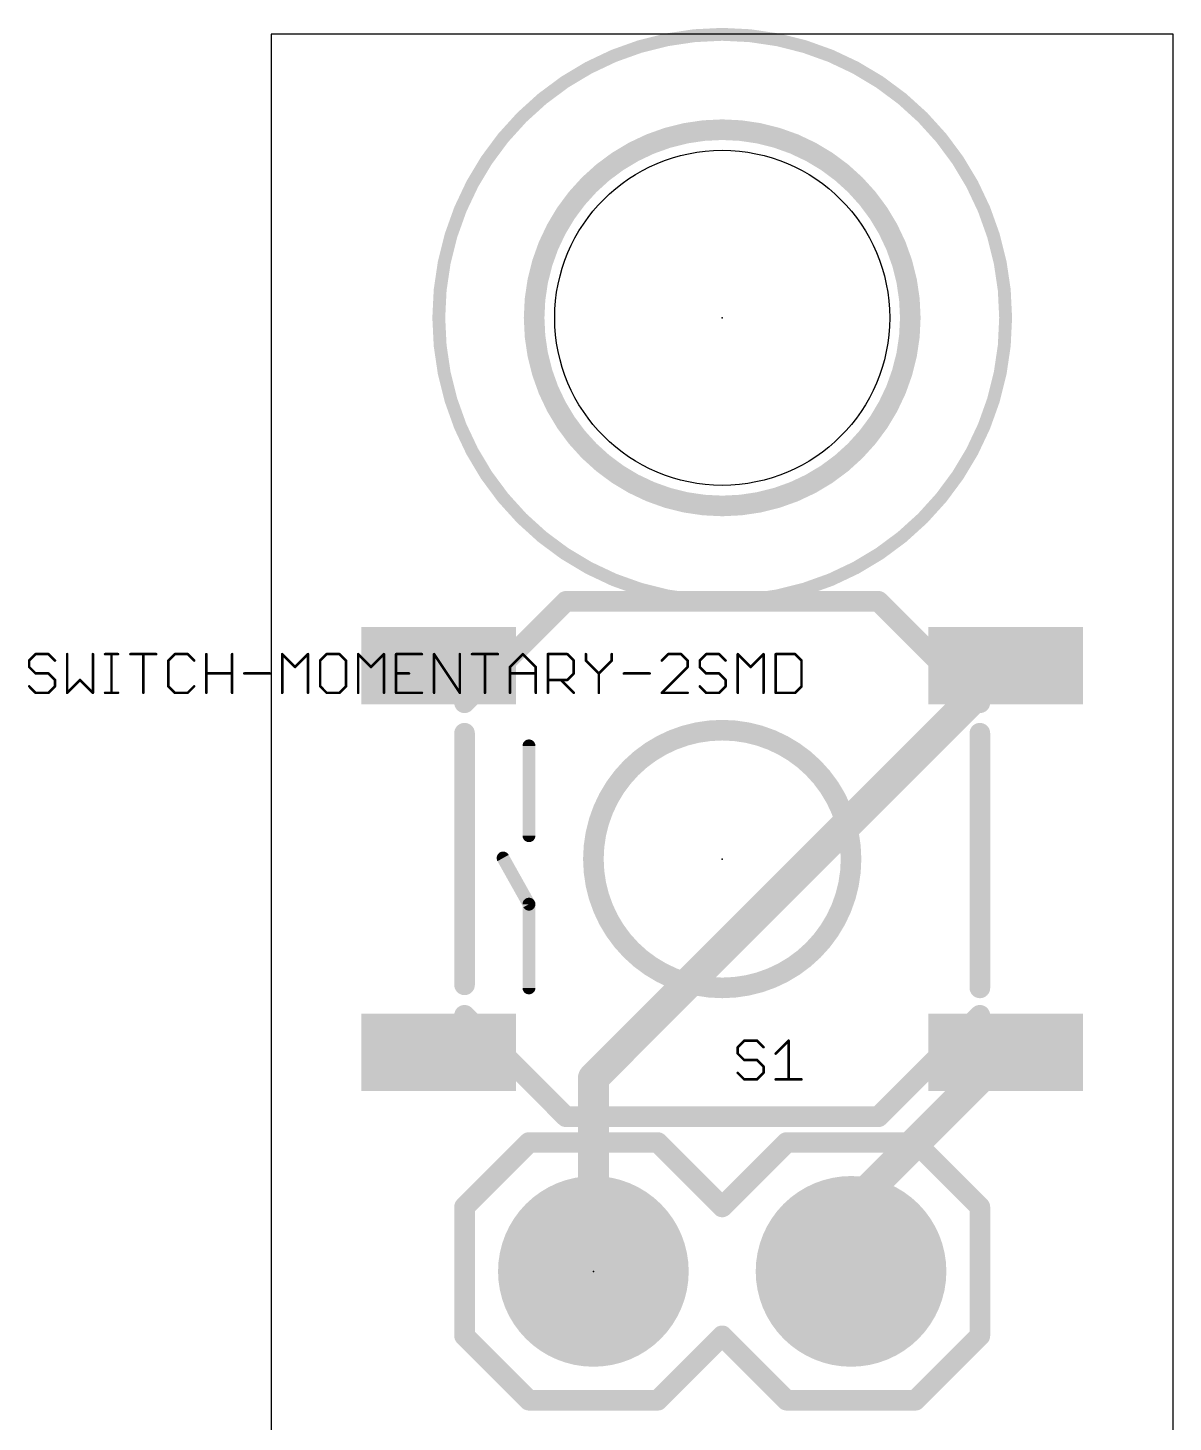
# Model space of a CAD drawing. Extents: x -2.4 to 11.2, y 0 to 25.5.
# Drawn here: x -2.4 to 8.89, y 11.72 to 25.46 of the extents above; entities that cross this region are included whole.
import ezdxf

# ---------------------------------------------------------------- set-up
doc = ezdxf.new("R2010")
doc.units = 0
for name, color, linetype in [('1', 22, 'CONTINUOUS'), ('17', 82, 'CONTINUOUS'), ('20', 7, 'CONTINUOUS'), ('21', 253, 'CONTINUOUS'), ('23', 7, 'CONTINUOUS'), ('25', 253, 'CONTINUOUS'), ('27', 253, 'CONTINUOUS'), ('39', 22, 'CONTINUOUS'), ('41', 22, 'CONTINUOUS'), ('42', 175, 'CONTINUOUS'), ('51', 253, 'CONTINUOUS')]:
    doc.layers.add(name, color=color, linetype=linetype)

# ---------------------------------------------------------------- blocks, each defined once
blk = doc.blocks.new('RECT')
blk.add_solid([(-0.5, -0.5), (0.5, -0.5), (-0.5, 0.5), (0.5, 0.5)])
blk = doc.blocks.new('ROUNDP')
at = {"const_width": 0.5}
blk.add_lwpolyline([(0, -0.25, 1), (0, 0.25, 1), (0, -0.25)], format="xyb", dxfattribs=at)

msp = doc.modelspace()

# ---------------------------------------------------------------- linework, layer by layer
at = {"layer": '1', "const_width": 0.3048}
for points in [[(3.175, 15.113), (7.239, 19.177)], [(5.715, 13.843), (7.239, 15.367)], [(3.175, 13.208), (3.175, 15.113)], [(5.715, 13.208), (5.715, 13.843)]]:
    msp.add_lwpolyline(points, dxfattribs=at)
at = {"layer": '1', "const_width": 0.1524}
for points in [[(7.2929, 19.1231, 1), (7.1851, 19.2309)], [(7.2929, 15.3131, 1), (7.1851, 15.4209)], [(3.2512, 15.113, 1), (3.0988, 15.113)], [(3.1211, 15.1669, 1), (3.2289, 15.0591)], [(5.7912, 13.843, 1), (5.6388, 13.843)], [(5.6611, 13.8969, 1), (5.7689, 13.7891)], [(3.0988, 13.208, 1), (3.2512, 13.208)], [(5.6388, 13.208, 1), (5.7912, 13.208)]]:
    msp.add_lwpolyline(points, format="xyb", dxfattribs=at)
at = {"layer": '20'}
for p, q in [((8.89, 25.4), (0, 25.4)), ((0, 25.4), (0, 0)), ((8.89, 0), (8.89, 25.4))]:
    msp.add_line(p, q, dxfattribs=at)
msp.add_circle((4.445, 22.606), 1.651, dxfattribs=at)
at = {"layer": '21', "const_width": 0.2032}
for points in [[(2.905, 19.812), (5.985, 19.812)], [(1.905, 16.032), (1.905, 18.512)], [(6.985, 18.512), (6.985, 16.002)], [(5.985, 14.732), (2.905, 14.732)], [(2.54, 14.478), (1.905, 13.843)], [(2.54, 14.478), (3.81, 14.478)], [(3.81, 14.478), (4.445, 13.843)], [(4.445, 13.843), (5.08, 14.478)], [(5.08, 14.478), (6.35, 14.478)], [(6.35, 14.478), (6.985, 13.843)], [(1.905, 13.843), (1.905, 12.573)], [(6.985, 13.843), (6.985, 12.573)], [(1.905, 12.573), (2.54, 11.938)], [(4.445, 12.573), (3.81, 11.938)], [(5.08, 11.938), (4.445, 12.573)], [(6.985, 12.573), (6.35, 11.938)], [(3.81, 11.938), (2.54, 11.938)], [(6.35, 11.938), (5.08, 11.938)]]:
    msp.add_lwpolyline(points, dxfattribs=at)
at = {"layer": '21'}
for points, const_width in [([(2.905, 19.8628, 1), (2.905, 19.7612)], 0.1016), ([(5.985, 19.7612, 1), (5.985, 19.8628)], 0.1016), ([(1.9558, 18.512, 1), (1.8542, 18.512)], 0.1016), ([(4.445, 16.002, 1), (4.445, 18.542, 1), (4.445, 16.002)], 0.2032), ([(7.0358, 18.512, 1), (6.9342, 18.512)], 0.1016), ([(1.8542, 16.032, 1), (1.9558, 16.032)], 0.1016), ([(6.9342, 16.002, 1), (7.0358, 16.002)], 0.1016), ([(2.905, 14.7828, 1), (2.905, 14.6812)], 0.1016), ([(5.985, 14.6812, 1), (5.985, 14.7828)], 0.1016), ([(2.54, 14.5288, 1), (2.54, 14.4272)], 0.1016), ([(2.5759, 14.4421, 1), (2.5041, 14.5139)], 0.1016), ([(3.8459, 14.5139, 1), (3.7741, 14.4421)], 0.1016), ([(3.81, 14.4272, 1), (3.81, 14.5288)], 0.1016), ([(5.08, 14.5288, 1), (5.08, 14.4272)], 0.1016), ([(5.1159, 14.4421, 1), (5.0441, 14.5139)], 0.1016), ([(6.3859, 14.5139, 1), (6.3141, 14.4421)], 0.1016), ([(6.35, 14.4272, 1), (6.35, 14.5288)], 0.1016), ([(1.9558, 13.843, 1), (1.8542, 13.843)], 0.1016), ([(1.8691, 13.8789, 1), (1.9409, 13.8071)], 0.1016), ([(4.4091, 13.8789, 1), (4.4809, 13.8071)], 0.1016), ([(4.4091, 13.8071, 1), (4.4809, 13.8789)], 0.1016), ([(7.0358, 13.843, 1), (6.9342, 13.843)], 0.1016), ([(6.9491, 13.8071, 1), (7.0209, 13.8789)], 0.1016), ([(1.9409, 12.6089, 1), (1.8691, 12.5371)], 0.1016), ([(4.4809, 12.6089, 1), (4.4091, 12.5371)], 0.1016), ([(4.4809, 12.5371, 1), (4.4091, 12.6089)], 0.1016), ([(7.0209, 12.5371, 1), (6.9491, 12.6089)], 0.1016), ([(1.8542, 12.573, 1), (1.9558, 12.573)], 0.1016), ([(6.9342, 12.573, 1), (7.0358, 12.573)], 0.1016), ([(2.54, 11.9888, 1), (2.54, 11.8872)], 0.1016), ([(2.5041, 11.9021, 1), (2.5759, 11.9739)], 0.1016), ([(3.7741, 11.9739, 1), (3.8459, 11.9021)], 0.1016), ([(3.81, 11.8872, 1), (3.81, 11.9888)], 0.1016), ([(5.08, 11.9888, 1), (5.08, 11.8872)], 0.1016), ([(5.0441, 11.9021, 1), (5.1159, 11.9739)], 0.1016), ([(6.3141, 11.9739, 1), (6.3859, 11.9021)], 0.1016), ([(6.35, 11.8872, 1), (6.35, 11.9888)], 0.1016)]:
    msp.add_lwpolyline(points, format="xyb", dxfattribs=dict(at, const_width=const_width))
at = {"layer": '23'}
for p in [(4.445, 22.606), (4.445, 17.272), (3.175, 13.208)]:
    msp.add_point(p, dxfattribs=at)
at = {"layer": '25', "const_width": 0.0254}
for points in [[(4.6618, 15.4816), (4.5983, 15.4181)], [(4.5983, 15.4181), (4.5983, 15.3545)], [(4.7889, 15.4816), (4.6618, 15.4816)], [(4.8525, 15.4181), (4.7889, 15.4816)], [(4.9725, 15.3545), (5.0996, 15.4816)], [(5.0996, 15.4816), (5.0996, 15.1003)], [(4.5983, 15.3545), (4.6618, 15.291)], [(4.6618, 15.291), (4.7889, 15.291)], [(4.7889, 15.291), (4.8525, 15.2274)], [(4.6618, 15.1003), (4.5983, 15.1639)], [(4.8525, 15.1639), (4.7889, 15.1003)], [(4.8525, 15.2274), (4.8525, 15.1639)], [(4.7889, 15.1003), (4.6618, 15.1003)], [(4.9725, 15.1003), (5.2267, 15.1003)]]:
    msp.add_lwpolyline(points, dxfattribs=at)
at = {"layer": '25', "const_width": 0.0127}
for points in [[(4.6046, 15.4181, 1), (4.5919, 15.4181)], [(4.5938, 15.4226, 1), (4.6028, 15.4136)], [(4.6618, 15.488, 1), (4.6618, 15.4753)], [(4.6663, 15.4771, 1), (4.6573, 15.4861)], [(4.7934, 15.4861, 1), (4.7845, 15.4771)], [(4.7889, 15.4753, 1), (4.7889, 15.488)], [(4.848, 15.4136, 1), (4.857, 15.4226)], [(5.1059, 15.4816, 1), (5.0932, 15.4816)], [(5.1041, 15.4771, 1), (5.0951, 15.4861)], [(4.6028, 15.359, 1), (4.5938, 15.35)], [(4.5919, 15.3545, 1), (4.6046, 15.3545)], [(4.6618, 15.2973, 1), (4.6618, 15.2846)], [(4.6573, 15.2865, 1), (4.6663, 15.2955)], [(4.7934, 15.2955, 1), (4.7845, 15.2865)], [(4.7889, 15.2846, 1), (4.7889, 15.2973)], [(4.968, 15.359, 1), (4.977, 15.35)], [(4.6028, 15.1683, 1), (4.5938, 15.1594)], [(4.8589, 15.2274, 1), (4.8461, 15.2274)], [(4.8461, 15.1639, 1), (4.8589, 15.1639)], [(4.848, 15.2229, 1), (4.857, 15.2319)], [(4.857, 15.1594, 1), (4.848, 15.1683)], [(4.6618, 15.1067, 1), (4.6618, 15.094)], [(4.6573, 15.0958, 1), (4.6663, 15.1048)], [(4.7845, 15.1048, 1), (4.7934, 15.0958)], [(4.7889, 15.094, 1), (4.7889, 15.1067)], [(4.9725, 15.1067, 1), (4.9725, 15.094)], [(5.0932, 15.1003, 1), (5.1059, 15.1003)], [(5.2267, 15.094, 1), (5.2267, 15.1067)]]:
    msp.add_lwpolyline(points, format="xyb", dxfattribs=at)
at = {"layer": '27', "const_width": 0.0254}
for points in [[(-2.3234, 19.2916), (-2.3869, 19.2281)], [(-2.3869, 19.2281), (-2.3869, 19.1645)], [(-2.1963, 19.2916), (-2.3234, 19.2916)], [(-2.1327, 19.2281), (-2.1963, 19.2916)], [(-2.0127, 19.2916), (-2.0127, 18.9103)], [(-1.7585, 18.9103), (-1.7585, 19.2916)], [(-1.6385, 19.2916), (-1.5114, 19.2916)], [(-1.575, 18.9103), (-1.575, 19.2916)], [(-1.389, 19.2916), (-1.1348, 19.2916)], [(-1.2619, 18.9103), (-1.2619, 19.2916)], [(-0.9513, 19.2916), (-1.0148, 19.2281)], [(-1.0148, 19.2281), (-1.0148, 18.9739)], [(-0.8242, 19.2916), (-0.9513, 19.2916)], [(-0.7606, 19.2281), (-0.8242, 19.2916)], [(-0.6406, 18.9103), (-0.6406, 19.2916)], [(-0.3864, 19.2916), (-0.3864, 18.9103)], [(0.1078, 18.9103), (0.1078, 19.2916)], [(0.1078, 19.2916), (0.2349, 19.1645)], [(0.2349, 19.1645), (0.362, 19.2916)], [(0.362, 19.2916), (0.362, 18.9103)], [(0.5455, 19.2916), (0.482, 19.2281)], [(0.482, 19.2281), (0.482, 18.9739)], [(0.6727, 19.2916), (0.5455, 19.2916)], [(0.7362, 19.2281), (0.6727, 19.2916)], [(0.7362, 18.9739), (0.7362, 19.2281)], [(0.8562, 18.9103), (0.8562, 19.2916)], [(0.8562, 19.2916), (0.9833, 19.1645)], [(0.9833, 19.1645), (1.1104, 19.2916)], [(1.1104, 19.2916), (1.1104, 18.9103)], [(1.4846, 19.2916), (1.2304, 19.2916)], [(1.2304, 19.2916), (1.2304, 18.9103)], [(1.6046, 18.9103), (1.6046, 19.2916)], [(1.6046, 19.2916), (1.8588, 18.9103)], [(1.8588, 18.9103), (1.8588, 19.2916)], [(1.9788, 19.2916), (2.233, 19.2916)], [(2.1059, 18.9103), (2.1059, 19.2916)], [(2.353, 19.1645), (2.4801, 19.2916)], [(2.4801, 19.2916), (2.6072, 19.1645)], [(2.7272, 18.9103), (2.7272, 19.2916)], [(2.7272, 19.2916), (2.9179, 19.2916)], [(2.9179, 19.2916), (2.9814, 19.2281)], [(2.9814, 19.2281), (2.9814, 19.101)], [(3.1014, 19.2916), (3.1014, 19.2281)], [(3.1014, 19.2281), (3.2285, 19.101)], [(3.2285, 19.101), (3.3556, 19.2281)], [(3.3556, 19.2281), (3.3556, 19.2916)], [(3.9134, 19.2916), (3.8498, 19.2281)], [(4.0405, 19.2916), (3.9134, 19.2916)], [(4.1041, 19.2281), (4.0405, 19.2916)], [(4.1041, 19.1645), (4.1041, 19.2281)], [(4.2876, 19.2916), (4.2241, 19.2281)], [(4.2241, 19.2281), (4.2241, 19.1645)], [(4.4147, 19.2916), (4.2876, 19.2916)], [(4.4783, 19.2281), (4.4147, 19.2916)], [(4.5983, 18.9103), (4.5983, 19.2916)], [(4.5983, 19.2916), (4.7254, 19.1645)], [(4.7254, 19.1645), (4.8525, 19.2916)], [(4.8525, 19.2916), (4.8525, 18.9103)], [(4.9725, 19.2916), (4.9725, 18.9103)], [(5.1631, 19.2916), (4.9725, 19.2916)], [(5.2267, 19.2281), (5.1631, 19.2916)], [(5.2267, 18.9739), (5.2267, 19.2281)], [(-2.3869, 19.1645), (-2.3234, 19.101)], [(-2.3234, 19.101), (-2.1963, 19.101)], [(-2.1963, 19.101), (-2.1327, 19.0374)], [(-0.6406, 19.101), (-0.3864, 19.101)], [(-0.2664, 19.101), (-0.0122, 19.101)], [(1.2304, 19.101), (1.3575, 19.101)], [(2.353, 18.9103), (2.353, 19.1645)], [(2.353, 19.101), (2.6072, 19.101)], [(2.6072, 19.1645), (2.6072, 18.9103)], [(2.9814, 19.101), (2.9179, 19.0374)], [(3.2285, 19.101), (3.2285, 18.9103)], [(3.4756, 19.101), (3.7299, 19.101)], [(3.8498, 18.9103), (4.1041, 19.1645)], [(4.2241, 19.1645), (4.2876, 19.101)], [(4.2876, 19.101), (4.4147, 19.101)], [(4.4147, 19.101), (4.4783, 19.0374)], [(-2.3234, 18.9103), (-2.3869, 18.9739)], [(-2.1327, 18.9739), (-2.1963, 18.9103)], [(-2.1327, 19.0374), (-2.1327, 18.9739)], [(-2.0127, 18.9103), (-1.8856, 19.0374)], [(-1.8856, 19.0374), (-1.7585, 18.9103)], [(-1.0148, 18.9739), (-0.9513, 18.9103)], [(-0.8242, 18.9103), (-0.7606, 18.9739)], [(0.482, 18.9739), (0.5455, 18.9103)], [(0.6727, 18.9103), (0.7362, 18.9739)], [(2.9179, 19.0374), (2.7272, 19.0374)], [(2.8543, 19.0374), (2.9814, 18.9103)], [(4.2876, 18.9103), (4.2241, 18.9739)], [(4.4783, 18.9739), (4.4147, 18.9103)], [(4.4783, 19.0374), (4.4783, 18.9739)], [(5.1631, 18.9103), (5.2267, 18.9739)], [(-2.1963, 18.9103), (-2.3234, 18.9103)], [(-1.6385, 18.9103), (-1.5114, 18.9103)], [(-0.9513, 18.9103), (-0.8242, 18.9103)], [(0.5455, 18.9103), (0.6727, 18.9103)], [(1.2304, 18.9103), (1.4846, 18.9103)], [(4.1041, 18.9103), (3.8498, 18.9103)], [(4.4147, 18.9103), (4.2876, 18.9103)], [(4.9725, 18.9103), (5.1631, 18.9103)]]:
    msp.add_lwpolyline(points, dxfattribs=at)
at = {"layer": '27', "const_width": 0.0127}
for points in [[(-2.3806, 19.2281, 1), (-2.3933, 19.2281)], [(-2.3914, 19.2326, 1), (-2.3824, 19.2236)], [(-2.3234, 19.298, 1), (-2.3234, 19.2853)], [(-2.3189, 19.2871, 1), (-2.3279, 19.2961)], [(-2.1918, 19.2961, 1), (-2.2008, 19.2871)], [(-2.1963, 19.2853, 1), (-2.1963, 19.298)], [(-2.1372, 19.2236, 1), (-2.1282, 19.2326)], [(-2.0064, 19.2916, 1), (-2.0191, 19.2916)], [(-1.7522, 19.2916, 1), (-1.7649, 19.2916)], [(-1.6385, 19.298, 1), (-1.6385, 19.2853)], [(-1.5686, 19.2916, 1), (-1.5813, 19.2916)], [(-1.5114, 19.2853, 1), (-1.5114, 19.298)], [(-1.389, 19.298, 1), (-1.389, 19.2853)], [(-1.2556, 19.2916, 1), (-1.2683, 19.2916)], [(-1.1348, 19.2853, 1), (-1.1348, 19.298)], [(-1.0085, 19.2281, 1), (-1.0212, 19.2281)], [(-1.0193, 19.2326, 1), (-1.0103, 19.2236)], [(-0.9513, 19.298, 1), (-0.9513, 19.2853)], [(-0.9468, 19.2871, 1), (-0.9558, 19.2961)], [(-0.8197, 19.2961, 1), (-0.8287, 19.2871)], [(-0.8242, 19.2853, 1), (-0.8242, 19.298)], [(-0.7651, 19.2236, 1), (-0.7561, 19.2326)], [(-0.6343, 19.2916, 1), (-0.647, 19.2916)], [(-0.3801, 19.2916, 1), (-0.3928, 19.2916)], [(0.1141, 19.2916, 1), (0.1014, 19.2916)], [(0.1123, 19.2961, 1), (0.1033, 19.2871)], [(0.3683, 19.2916, 1), (0.3556, 19.2916)], [(0.3665, 19.2871, 1), (0.3575, 19.2961)], [(0.4883, 19.2281, 1), (0.4756, 19.2281)], [(0.4775, 19.2326, 1), (0.4865, 19.2236)], [(0.5455, 19.298, 1), (0.5455, 19.2853)], [(0.55, 19.2871, 1), (0.5411, 19.2961)], [(0.6771, 19.2961, 1), (0.6682, 19.2871)], [(0.6727, 19.2853, 1), (0.6727, 19.298)], [(0.7426, 19.2281, 1), (0.7299, 19.2281)], [(0.7317, 19.2236, 1), (0.7407, 19.2326)], [(0.8625, 19.2916, 1), (0.8498, 19.2916)], [(0.8607, 19.2961, 1), (0.8517, 19.2871)], [(1.1168, 19.2916, 1), (1.1041, 19.2916)], [(1.1149, 19.2871, 1), (1.1059, 19.2961)], [(1.2304, 19.298, 1), (1.2304, 19.2853)], [(1.2368, 19.2916, 1), (1.2241, 19.2916)], [(1.4846, 19.2853, 1), (1.4846, 19.298)], [(1.611, 19.2916, 1), (1.5983, 19.2916)], [(1.6099, 19.2951, 1), (1.5993, 19.2881)], [(1.8652, 19.2916, 1), (1.8525, 19.2916)], [(1.9788, 19.298, 1), (1.9788, 19.2853)], [(2.1123, 19.2916, 1), (2.0996, 19.2916)], [(2.233, 19.2853, 1), (2.233, 19.298)], [(2.4846, 19.2961, 1), (2.4756, 19.2871)], [(2.4846, 19.2871, 1), (2.4756, 19.2961)], [(2.7336, 19.2916, 1), (2.7209, 19.2916)], [(2.7272, 19.298, 1), (2.7272, 19.2853)], [(2.9224, 19.2961, 1), (2.9134, 19.2871)], [(2.9179, 19.2853, 1), (2.9179, 19.298)], [(2.9878, 19.2281, 1), (2.9751, 19.2281)], [(2.977, 19.2236, 1), (2.9859, 19.2326)], [(3.1078, 19.2916, 1), (3.0951, 19.2916)], [(3.1059, 19.2326, 1), (3.0969, 19.2236)], [(3.362, 19.2916, 1), (3.3493, 19.2916)], [(3.3601, 19.2236, 1), (3.3512, 19.2326)], [(3.8454, 19.2326, 1), (3.8543, 19.2236)], [(3.9134, 19.298, 1), (3.9134, 19.2853)], [(3.9179, 19.2871, 1), (3.9089, 19.2961)], [(4.045, 19.2961, 1), (4.036, 19.2871)], [(4.0405, 19.2853, 1), (4.0405, 19.298)], [(4.1104, 19.2281, 1), (4.0977, 19.2281)], [(4.0996, 19.2236, 1), (4.1085, 19.2326)], [(4.2304, 19.2281, 1), (4.2177, 19.2281)], [(4.2196, 19.2326, 1), (4.2285, 19.2236)], [(4.2876, 19.298, 1), (4.2876, 19.2853)], [(4.2921, 19.2871, 1), (4.2831, 19.2961)], [(4.4192, 19.2961, 1), (4.4102, 19.2871)], [(4.4147, 19.2853, 1), (4.4147, 19.298)], [(4.4738, 19.2236, 1), (4.4828, 19.2326)], [(4.6046, 19.2916, 1), (4.5919, 19.2916)], [(4.6027, 19.2961, 1), (4.5938, 19.2871)], [(4.8588, 19.2916, 1), (4.8461, 19.2916)], [(4.857, 19.2871, 1), (4.848, 19.2961)], [(4.9788, 19.2916, 1), (4.9661, 19.2916)], [(4.9725, 19.298, 1), (4.9725, 19.2853)], [(5.1676, 19.2961, 1), (5.1586, 19.2871)], [(5.1631, 19.2853, 1), (5.1631, 19.298)], [(5.233, 19.2281, 1), (5.2203, 19.2281)], [(5.2222, 19.2236, 1), (5.2312, 19.2326)], [(-2.3824, 19.169, 1), (-2.3914, 19.16)], [(-2.3933, 19.1645, 1), (-2.3806, 19.1645)], [(-2.3234, 19.1073, 1), (-2.3234, 19.0946)], [(-2.3279, 19.0965, 1), (-2.3189, 19.1055)], [(-2.1918, 19.1055, 1), (-2.2008, 19.0965)], [(-2.1963, 19.0946, 1), (-2.1963, 19.1073)], [(-0.6406, 19.1073, 1), (-0.6406, 19.0946)], [(-0.3864, 19.0946, 1), (-0.3864, 19.1073)], [(-0.2664, 19.1073, 1), (-0.2664, 19.0946)], [(-0.0122, 19.0946, 1), (-0.0122, 19.1073)], [(0.2304, 19.169, 1), (0.2394, 19.16)], [(0.2304, 19.16, 1), (0.2394, 19.169)], [(0.9788, 19.169, 1), (0.9878, 19.16)], [(0.9788, 19.16, 1), (0.9878, 19.169)], [(1.2304, 19.1073, 1), (1.2304, 19.0946)], [(1.3575, 19.0946, 1), (1.3575, 19.1073)], [(2.3594, 19.1645, 1), (2.3467, 19.1645)], [(2.3485, 19.169, 1), (2.3575, 19.16)], [(2.353, 19.1073, 1), (2.353, 19.0946)], [(2.6136, 19.1645, 1), (2.6009, 19.1645)], [(2.6027, 19.16, 1), (2.6117, 19.169)], [(2.6072, 19.0946, 1), (2.6072, 19.1073)], [(2.9751, 19.101, 1), (2.9878, 19.101)], [(2.9859, 19.0965, 1), (2.977, 19.1055)], [(3.0951, 19.2281, 1), (3.1078, 19.2281)], [(3.224, 19.1055, 1), (3.233, 19.0965)], [(3.2349, 19.101, 1), (3.2222, 19.101)], [(3.224, 19.0965, 1), (3.233, 19.1055)], [(3.3493, 19.2281, 1), (3.362, 19.2281)], [(3.4756, 19.1073, 1), (3.4756, 19.0946)], [(3.7299, 19.0946, 1), (3.7299, 19.1073)], [(4.0977, 19.1645, 1), (4.1104, 19.1645)], [(4.1085, 19.16, 1), (4.0996, 19.169)], [(4.2177, 19.1645, 1), (4.2304, 19.1645)], [(4.2285, 19.169, 1), (4.2196, 19.16)], [(4.2876, 19.1073, 1), (4.2876, 19.0946)], [(4.2831, 19.0965, 1), (4.2921, 19.1055)], [(4.4192, 19.1055, 1), (4.4102, 19.0965)], [(4.4147, 19.0946, 1), (4.4147, 19.1073)], [(4.7209, 19.169, 1), (4.7299, 19.16)], [(4.7209, 19.16, 1), (4.7299, 19.169)], [(-2.3824, 18.9783, 1), (-2.3914, 18.9694)], [(-2.1264, 19.0374, 1), (-2.1391, 19.0374)], [(-2.1391, 18.9739, 1), (-2.1264, 18.9739)], [(-2.1372, 19.0329, 1), (-2.1282, 19.0419)], [(-2.1282, 18.9694, 1), (-2.1372, 18.9783)], [(-1.8811, 19.0419, 1), (-1.8901, 19.0329)], [(-1.8811, 19.0329, 1), (-1.8901, 19.0419)], [(-1.0212, 18.9739, 1), (-1.0085, 18.9739)], [(-1.0103, 18.9783, 1), (-1.0193, 18.9694)], [(-0.7561, 18.9694, 1), (-0.7651, 18.9783)], [(0.4865, 18.9783, 1), (0.4775, 18.9694)], [(0.4756, 18.9739, 1), (0.4883, 18.9739)], [(0.7299, 18.9739, 1), (0.7426, 18.9739)], [(0.7407, 18.9694, 1), (0.7317, 18.9783)], [(2.7272, 19.0438, 1), (2.7272, 19.0311)], [(2.8588, 19.0419, 1), (2.8498, 19.0329)], [(2.9134, 19.0419, 1), (2.9224, 19.0329)], [(2.9179, 19.0311, 1), (2.9179, 19.0438)], [(4.2285, 18.9783, 1), (4.2196, 18.9694)], [(4.4846, 19.0374, 1), (4.4719, 19.0374)], [(4.4719, 18.9739, 1), (4.4846, 18.9739)], [(4.4738, 19.0329, 1), (4.4828, 19.0419)], [(4.4828, 18.9694, 1), (4.4738, 18.9783)], [(5.2203, 18.9739, 1), (5.233, 18.9739)], [(5.2312, 18.9694, 1), (5.2222, 18.9783)], [(-2.3234, 18.9167, 1), (-2.3234, 18.9039)], [(-2.3279, 18.9058, 1), (-2.3189, 18.9148)], [(-2.2008, 18.9148, 1), (-2.1918, 18.9058)], [(-2.1963, 18.9039, 1), (-2.1963, 18.9167)], [(-2.0172, 18.9148, 1), (-2.0082, 18.9058)], [(-2.0191, 18.9103, 1), (-2.0064, 18.9103)], [(-1.7649, 18.9103, 1), (-1.7522, 18.9103)], [(-1.763, 18.9058, 1), (-1.754, 18.9148)], [(-1.6385, 18.9167, 1), (-1.6385, 18.9039)], [(-1.5813, 18.9103, 1), (-1.5686, 18.9103)], [(-1.5114, 18.9039, 1), (-1.5114, 18.9167)], [(-1.2683, 18.9103, 1), (-1.2556, 18.9103)], [(-0.9513, 18.9167, 1), (-0.9513, 18.9039)], [(-0.9558, 18.9058, 1), (-0.9468, 18.9148)], [(-0.8287, 18.9148, 1), (-0.8197, 18.9058)], [(-0.8242, 18.9039, 1), (-0.8242, 18.9167)], [(-0.647, 18.9103, 1), (-0.6343, 18.9103)], [(-0.3928, 18.9103, 1), (-0.3801, 18.9103)], [(0.1014, 18.9103, 1), (0.1141, 18.9103)], [(0.3556, 18.9103, 1), (0.3683, 18.9103)], [(0.5455, 18.9167, 1), (0.5455, 18.9039)], [(0.5411, 18.9058, 1), (0.55, 18.9148)], [(0.6682, 18.9148, 1), (0.6771, 18.9058)], [(0.6727, 18.9039, 1), (0.6727, 18.9167)], [(0.8498, 18.9103, 1), (0.8625, 18.9103)], [(1.1041, 18.9103, 1), (1.1168, 18.9103)], [(1.2304, 18.9167, 1), (1.2304, 18.9039)], [(1.2241, 18.9103, 1), (1.2368, 18.9103)], [(1.4846, 18.9039, 1), (1.4846, 18.9167)], [(1.5983, 18.9103, 1), (1.611, 18.9103)], [(1.8525, 18.9103, 1), (1.8652, 18.9103)], [(1.8535, 18.9068, 1), (1.8641, 18.9138)], [(2.0996, 18.9103, 1), (2.1123, 18.9103)], [(2.3467, 18.9103, 1), (2.3594, 18.9103)], [(2.6009, 18.9103, 1), (2.6136, 18.9103)], [(2.7209, 18.9103, 1), (2.7336, 18.9103)], [(2.977, 18.9058, 1), (2.9859, 18.9148)], [(3.2222, 18.9103, 1), (3.2349, 18.9103)], [(3.8498, 18.9167, 1), (3.8498, 18.9039)], [(3.8454, 18.9148, 1), (3.8543, 18.9058)], [(4.1041, 18.9039, 1), (4.1041, 18.9167)], [(4.2876, 18.9167, 1), (4.2876, 18.9039)], [(4.2831, 18.9058, 1), (4.2921, 18.9148)], [(4.4102, 18.9148, 1), (4.4192, 18.9058)], [(4.4147, 18.9039, 1), (4.4147, 18.9167)], [(4.5919, 18.9103, 1), (4.6046, 18.9103)], [(4.8461, 18.9103, 1), (4.8588, 18.9103)], [(4.9725, 18.9167, 1), (4.9725, 18.9039)], [(4.9661, 18.9103, 1), (4.9788, 18.9103)], [(5.1586, 18.9148, 1), (5.1676, 18.9058)], [(5.1631, 18.9039, 1), (5.1631, 18.9167)]]:
    msp.add_lwpolyline(points, format="xyb", dxfattribs=at)
at = {"layer": '39', "const_width": 0.127}
msp.add_lwpolyline([(4.445, 19.812, 1), (4.445, 25.4, 1), (4.445, 19.812)], format="xyb", dxfattribs=at)
at = {"layer": '41'}
for points, const_width in [([(4.445, 24.4602, 1), (4.445, 20.7518)], 0.2032), ([(4.445, 20.7518, 1), (4.445, 24.4602)], 0.2032), ([(4.445, 24.511, 1), (4.445, 24.4094)], 0.1016), ([(4.445, 24.4094, 1), (4.445, 24.511)], 0.1016), ([(4.445, 20.8026, 1), (4.445, 20.701)], 0.1016), ([(4.445, 20.701, 1), (4.445, 20.8026)], 0.1016)]:
    msp.add_lwpolyline(points, format="xyb", dxfattribs=dict(at, const_width=const_width))
at = {"layer": '42'}
for points, const_width in [([(4.445, 24.4602, 1), (4.445, 20.7518)], 0.2032), ([(4.445, 20.7518, 1), (4.445, 24.4602)], 0.2032), ([(4.445, 24.511, 1), (4.445, 24.4094)], 0.1016), ([(4.445, 24.4094, 1), (4.445, 24.511)], 0.1016), ([(4.445, 20.8026, 1), (4.445, 20.701)], 0.1016), ([(4.445, 20.701, 1), (4.445, 20.8026)], 0.1016)]:
    msp.add_lwpolyline(points, format="xyb", dxfattribs=dict(at, const_width=const_width))
at = {"layer": '51'}
for points, const_width in [([(1.905, 18.812), (2.905, 19.812)], 0.2032), ([(5.985, 19.812), (6.985, 18.812)], 0.2032), ([(2.54, 17.502), (2.54, 18.387)], 0.127), ([(2.54, 16.827), (2.285, 17.282)], 0.127), ([(2.54, 16.002), (2.54, 16.827)], 0.127), ([(2.905, 14.732), (1.905, 15.732)], 0.2032), ([(6.985, 15.732), (5.985, 14.732)], 0.2032)]:
    msp.add_lwpolyline(points, dxfattribs=dict(at, const_width=const_width))
for points, const_width in [([(2.9409, 19.7761, 1), (2.8691, 19.8479)], 0.1016), ([(6.0209, 19.8479, 1), (5.9491, 19.7761)], 0.1016), ([(1.8691, 18.8479, 1), (1.9409, 18.7761)], 0.1016), ([(6.9491, 18.7761, 1), (7.0209, 18.8479)], 0.1016), ([(2.5718, 18.387, 1), (2.5082, 18.387)], 0.0635), ([(2.5082, 17.502, 1), (2.5718, 17.502)], 0.0635), ([(2.3127, 17.2975, 1), (2.2573, 17.2665)], 0.0635), ([(2.5718, 16.827, 1), (2.5082, 16.827)], 0.0635), ([(2.5123, 16.8115, 1), (2.5677, 16.8425)], 0.0635), ([(2.5082, 16.002, 1), (2.5718, 16.002)], 0.0635), ([(1.9409, 15.7679, 1), (1.8691, 15.6961)], 0.1016), ([(7.0209, 15.6961, 1), (6.9491, 15.7679)], 0.1016), ([(2.8691, 14.6961, 1), (2.9409, 14.7679)], 0.1016), ([(5.9491, 14.7679, 1), (6.0209, 14.6961)], 0.1016)]:
    msp.add_lwpolyline(points, format="xyb", dxfattribs=dict(at, const_width=const_width))

# ---------------------------------------------------------------- block references
at = {"layer": '1', "xscale": 0.762, "yscale": 1.524, "rotation": 270}
for p in [(1.651, 19.177), (7.239, 19.177), (1.651, 15.367), (7.239, 15.367)]:
    msp.add_blockref('RECT', p, dxfattribs=at)
at = {"layer": '17', "xscale": 1.8796, "yscale": 1.8796, "rotation": 90}
for p in [(3.175, 13.208), (3.175, 13.208), (5.715, 13.208), (5.715, 13.208)]:
    msp.add_blockref('ROUNDP', p, dxfattribs=at)
at = {"layer": '51', "xscale": 0.508, "yscale": 0.508}
for p in [(3.175, 13.208), (5.715, 13.208)]:
    msp.add_blockref('RECT', p, dxfattribs=at)

doc.saveas('drawing.dxf')
